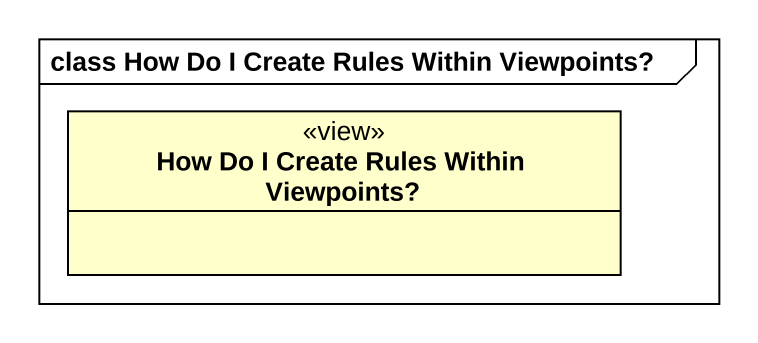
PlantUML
@startuml
mainframe class How Do I Create Rules Within Viewpoints?
hide circle
hide empty members
class "How Do I Create Rules Within Viewpoints?" as How_Do_I_Create_Rules <<view>>
@enduml
